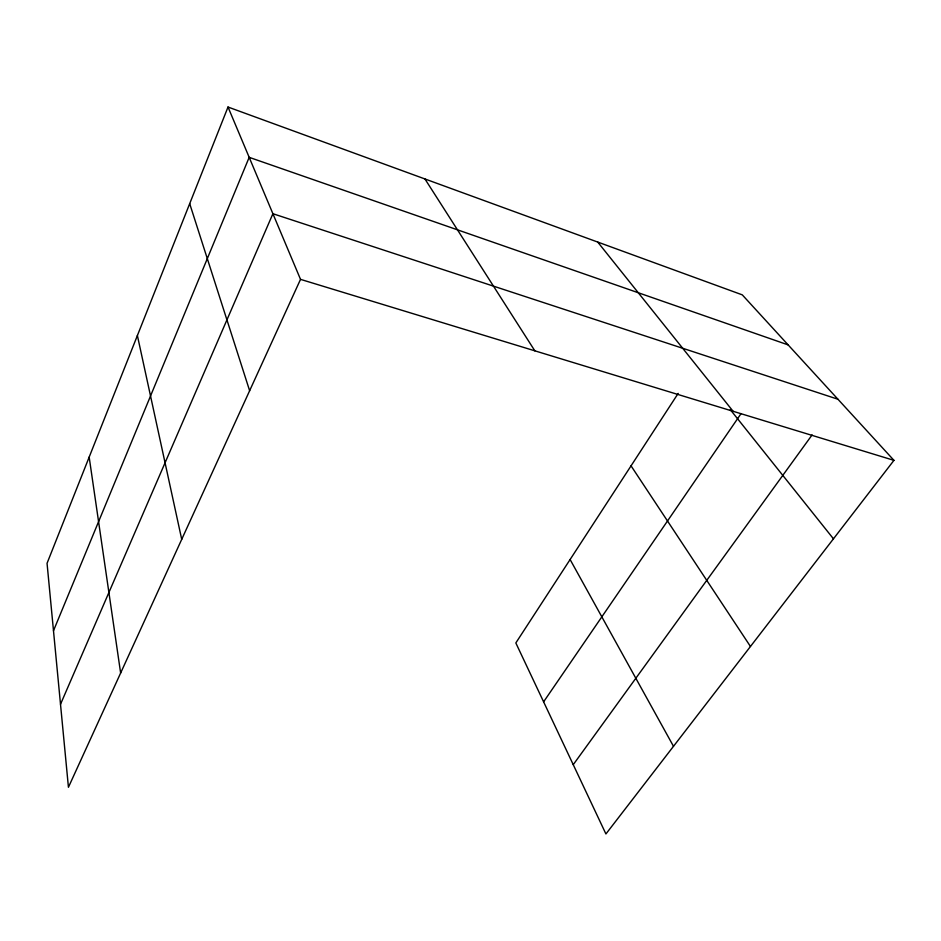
<?xml version="1.0" encoding="UTF-8"?>
<svg xmlns="http://www.w3.org/2000/svg" width="941" height="941" viewBox="0 0 941 941"><rect width="100%" height="100%" fill="white"/><g stroke="black" fill="none" stroke-linecap="round" stroke-linejoin="round"><path stroke-width="1.41" d="M228.016 107.039L47.05 563.306L68.434 787.276L300.52 279.359L228.016 107.039L742.284 294.862L893.95 460.349L605.922 833.961L515.833 642.95L678.179 393.397M53.484 630.752L249.177 157.335L788.146 344.9M60.506 704.28L272.902 213.713L837.949 399.243M543.604 701.845L740.873 413.887M573.245 764.668L812.095 434.93M300.52 279.359L893.95 460.349M597.735 242.072L733.11 411.299M730.287 409.629L833.455 538.817M631.046 465.854L750.459 646.479M424.932 178.955L534.841 350.828M570.105 559.53L673.497 746.307M189.694 203.656L249.636 390.738M137.386 335.525L181.719 539.358M89.172 457.103L120.636 673.038"/></g></svg>
